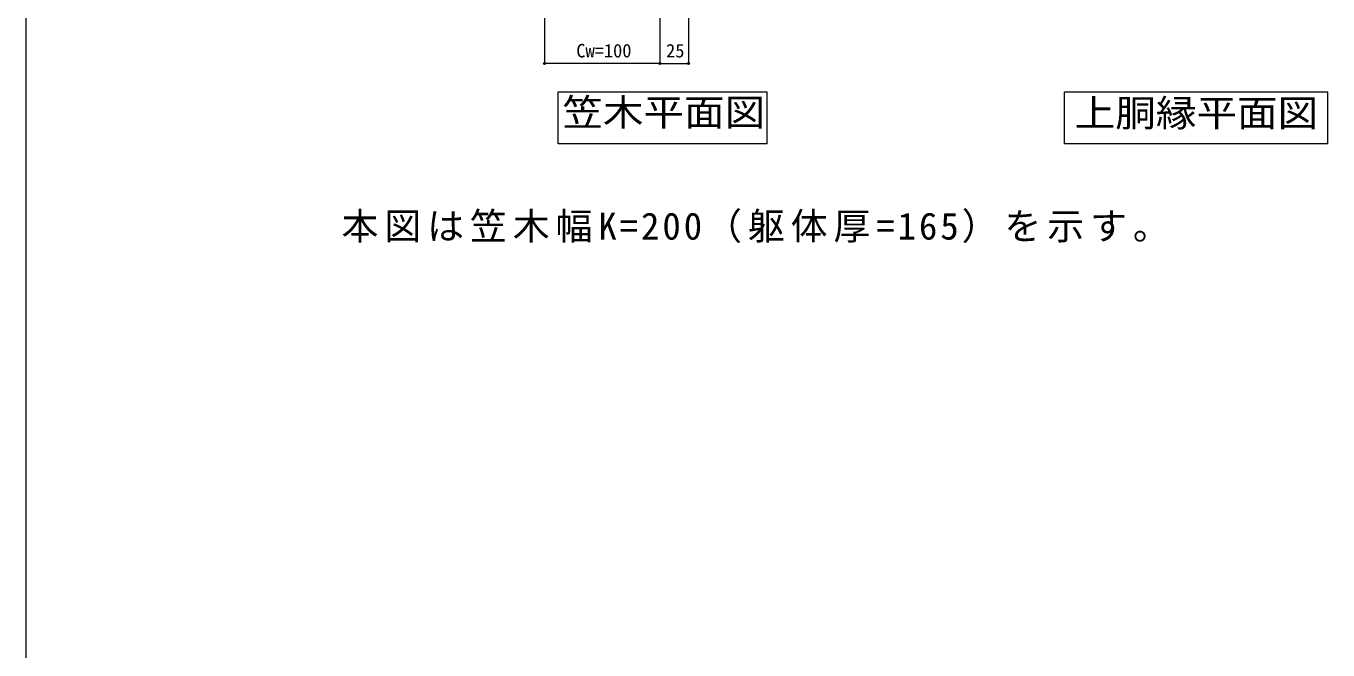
# Model space of a CAD drawing. Units: millimetres, scale not verified. Extents: x -2376 to -396, y -1680 to 1519.
# Drawn here: x -2376 to -1247, y -81 to 460 of the extents above; entities that cross this region are included whole.
import ezdxf
from ezdxf.enums import TextEntityAlignment as Align

# ---------------------------------------------------------------- set-up
doc = ezdxf.new("R2010")
doc.units = ezdxf.units.MM
doc.header["$LTSCALE"] = 8
for name, color, linetype, lineweight in [('0-1_USER1', 3, 'Continuous', 9), ('0-2_YKK_ZWAK', 7, 'Continuous', 9), ('0-6_YKK_D', 6, 'Continuous', 9)]:
    doc.layers.add(name, color=color, linetype=linetype, lineweight=lineweight)
doc.styles.add('ＭＳ ゴシック', font='')
doc.styles.get('ＭＳ ゴシック').set_extended_font_data('MS Gothic')

msp = doc.modelspace()

# ---------------------------------------------------------------- linework, layer by layer
at = {"layer": '0-1_USER1'}
for p, q in [((-1914.42, 403.249), (-1733.141, 403.249)), ((-1914.42, 358.102), (-1914.42, 403.249)), ((-1733.141, 358.102), (-1733.141, 403.249)), ((-1475.376, 403.249), (-1246.825, 403.249)), ((-1475.376, 358.102), (-1475.376, 403.249)), ((-1246.825, 358.102), (-1246.825, 403.249)), ((-1733.141, 358.102), (-1914.42, 358.102)), ((-1246.825, 358.102), (-1475.376, 358.102))]:
    msp.add_line(p, q, dxfattribs=at)
at = {"layer": '0-2_YKK_ZWAK'}
msp.add_line((-2376, -1680), (-2376, 1440), dxfattribs=at)
at = {"layer": '0-6_YKK_D'}
for p, q in [((-1801.353, 652.137), (-1801.353, 426.837)), ((-1826.353, 566.837), (-1826.353, 426.837)), ((-1826.353, 566.837), (-1826.353, 426.837)), ((-1926.353, 511.837), (-1926.353, 426.837)), ((-1826.353, 427.837), (-1926.353, 427.837)), ((-1826.353, 427.837), (-1801.353, 427.837))]:
    msp.add_line(p, q, dxfattribs=at)
for centre in [(-1926.353, 427.837), (-1826.353, 427.837), (-1826.353, 427.837), (-1801.353, 427.837)]:
    msp.add_circle(centre, 0.85, dxfattribs=at)

# ---------------------------------------------------------------- texts
at = {"layer": '0-1_USER1', "color": 7, "style": 'ＭＳ ゴシック', "width": 1.1}
for s, p in [('笠木平面図', (-1910.842, 366.643)), ('上胴縁平面図', (-1466.508, 366.039))]:
    msp.add_text(s, height=23.46, dxfattribs=at).set_placement(p, align=Align.BOTTOM_LEFT)
at = {"layer": '0-1_USER1', "color": 7, "insert": (-2102.337, 272.002), "char_height": 23.46, "attachment_point": 7, "style": 'ＭＳ ゴシック'}
msp.add_mtext('\\T1.16;本図は笠木幅K=200（躯体厚=165）を示す。', dxfattribs=at)
at = {"layer": '0-6_YKK_D', "color": 4, "style": 'ＭＳ ゴシック'}
for s, p in [('Cw=100', (-1898.753, 429.437)), ('25', (-1820.893, 429.437))]:
    msp.add_text(s, height=11.73, dxfattribs=at).set_placement(p, align=Align.BOTTOM_LEFT)

doc.saveas('drawing.dxf')
